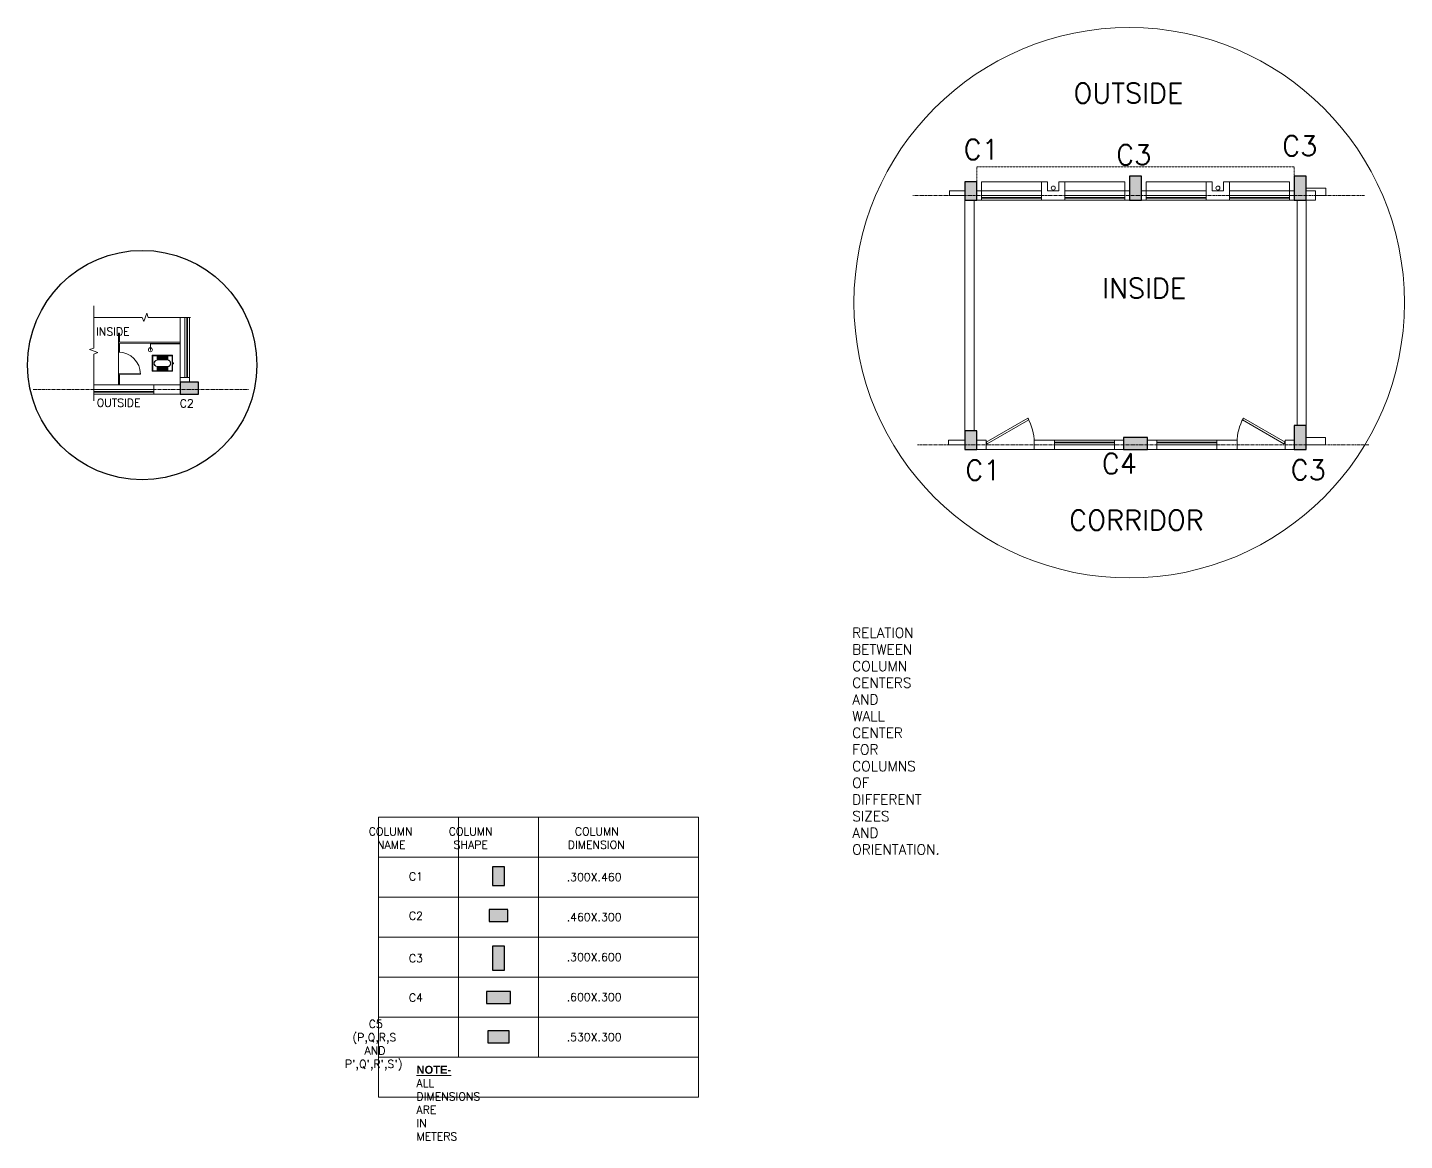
# Model space of a CAD drawing. Header units: inches. Extents: x 719368 to 6315912, y -2624014 to 446967.
# Drawn here: x 6070176 to 6104592, y -2573668 to -2545846 of the extents above; entities that cross this region are included whole.
import ezdxf
from ezdxf.lldxf.tags import DXFTag

# ---------------------------------------------------------------- set-up
doc = ezdxf.new("R2010")
doc.units = ezdxf.units.IN
doc.header["$LTSCALE"] = 20
doc.header["$MEASUREMENT"] = 0
doc.header["$PDMODE"] = 3
for name, pattern in [('CENTER', [2, 1.25, -0.25, 0.25, -0.25]), ('CENTER2', [1.125, 0.75, -0.125, 0.125, -0.125]), ('DASHED2', [0.375, 0.25, -0.125])]:
    doc.linetypes.add(name, pattern=pattern)
doc.layers.get('0').update_dxf_attribs({"color": 51, "lineweight": 30})
doc.layers.get('Defpoints').update_dxf_attribs({"lineweight": 25})
for name, color, linetype, lineweight in [('CLL LEV.', 252, 'Continuous', 18), ('COL HATCH', 254, 'Continuous', 5), ('COLUMN', 2, 'Continuous', 25), ('CUBICAL TOILET', 160, 'Continuous', 9), ('DIM', 7, 'Continuous', 13), ('DOOR', 43, 'Continuous', 13), ('ELEV.1', 7, 'Continuous', 20), ('FIXTURE', 15, 'DASHDOT', 9), ('GRID', 202, 'CENTER', 5), ('PROJ.', 30, 'DASHED2', 13), ('Text', 7, 'Continuous', 15), ('Ventilator', 6, 'DASHED', 20), ('WALL', 1, 'Continuous', 18), ('window', 71, 'Continuous', 18), ('Window-Wall', 7, 'Continuous', 20)]:
    doc.layers.add(name, color=color, linetype=linetype, lineweight=lineweight)
doc.styles.add('L120', font='simplex.shx', dxfattribs={"height": 1})
doc.styles.add('Tabrej', font='romans.shx')
tags = doc.linetypes.add('DASHDOT', pattern=[1, 0.5, -0.25, 0, -0.25]).pattern_tags.tags
tags[10:11] = [DXFTag(74, 4), DXFTag(75, 0), DXFTag(340, '0'), DXFTag(46, 1.0), DXFTag(50, 0.0), DXFTag(44, 0.0), DXFTag(45, 0.0)]
tags[8:9] = [DXFTag(74, 4), DXFTag(75, 0), DXFTag(340, '0'), DXFTag(46, 1.0), DXFTag(50, 0.0), DXFTag(44, 0.0), DXFTag(45, 0.0)]
tags[6:7] = [DXFTag(74, 4), DXFTag(75, 0), DXFTag(340, '0'), DXFTag(46, 1.0), DXFTag(50, 0.0), DXFTag(44, 0.0), DXFTag(45, 0.0)]
tags[4:5] = [DXFTag(74, 4), DXFTag(75, 0), DXFTag(340, '0'), DXFTag(46, 1.0), DXFTag(50, 0.0), DXFTag(44, 0.0), DXFTag(45, 0.0)]
tags = doc.linetypes.add('DASHED', pattern=[0.75, 0.5, -0.25]).pattern_tags.tags
tags[6:7] = [DXFTag(74, 4), DXFTag(75, 0), DXFTag(340, '0'), DXFTag(46, 1.0), DXFTag(50, 0.0), DXFTag(44, 0.0), DXFTag(45, 0.0)]
tags[4:5] = [DXFTag(74, 4), DXFTag(75, 0), DXFTag(340, '0'), DXFTag(46, 1.0), DXFTag(50, 0.0), DXFTag(44, 0.0), DXFTag(45, 0.0)]
doc.dimstyles.new('DIM', dxfattribs={"dimtxt": 0.8, "dimasz": 0.4, "dimexe": 0.18, "dimexo": 0.0625, "dimgap": 0.1, "dimtad": 0, "dimdec": 3, "dimzin": 0, "dimdsep": 46, "dimtxsty": 'Tabrej', "dimcen": 0, "dimclrd": 251, "dimclre": 256, "dimclrt": 7, "dimadec": 0, "dimazin": 0, "dimtfac": 1, "dimtdec": 3, "dimtofl": 0, "dimtmove": 0, "dimatfit": 3, "dimfxl": 0, "dimtolj": 1, "dimtzin": 0, "dimlwd": -1, "dimlwe": -1, "dimarcsym": 0})

# ---------------------------------------------------------------- blocks, each defined once
blk = doc.blocks.new('VENTILATOR')
at = {"layer": 'Ventilator', "ltscale": 0.02}
for p, q in [((-0.180000000000291, -1.5), (-0.180000000000291, 0)), ((-0.1649999999990541, 0), (-0.1649999999990541, -1.5))]:
    blk.add_line(p, q, dxfattribs=at)
at = {"layer": 'Window-Wall'}
for p, q in [((-0.2299999999995634, 0), (0, 0)), ((-0.2299999999995634, -1.5), (-0.2299999999995634, 0)), ((-0.1149999999997817, 0), (-0.1149999999997817, -1.5)), ((0, 0), (0, -1.5)), ((-0.2299999999995634, -1.5), (0, -1.5))]:
    blk.add_line(p, q, dxfattribs=at)
blk = doc.blocks.new('*U81')
for p, q in [((0, 0), (0, 5.999999999999999)), ((40, -1.474376176702208e-14), (40, 5.999999999999984))]:
    blk.add_line(p, q)
blk.add_lwpolyline([(0, 8.881784197001252e-16), (34.64101615137753, -20.00000000000001), (35.51601615137753, -18.48445554337724), (0.875, 1.515544456622766)], close=True)
blk.add_arc((0, 0), 40, 330.0000000000001, 359.9999999999999)
blk = doc.blocks.new('New Doors')
at = {"layer": 'DOOR'}
blk.add_line((0, 0.1799072477216317), (1.199381651477543, 0.1799072477216312), dxfattribs=at)
at = {"layer": 'DOOR', "xscale": 0.0299845412869386, "yscale": 0.0299845412869386, "zscale": 0.0299845412869386}
blk.add_blockref('*U81', (0, 0), dxfattribs=at)
blk = doc.blocks.new('1.5 M Window')
at = {"layer": 'CLL LEV.'}
for p, q in [((-0.2299999999995634, 0), (-0.4599999999991269, 0)), ((-0.4599999999991269, 0), (-0.4599999999991269, -1.5)), ((-0.4599999999991269, -1.5), (-0.2299999999995634, -1.5))]:
    blk.add_line(p, q, dxfattribs=at)
at = {"layer": 'window'}
for p, q in [((-0.0650000000005093, 0), (-0.0650000000005093, -1.5)), ((-0.0499999999992724, -1.5), (-0.0499999999992724, 0))]:
    blk.add_line(p, q, dxfattribs=at)
at = {"layer": 'Window-Wall'}
for p, q in [((0, 0), (-0.2299999999995634, 0)), ((-0.2299999999995634, 0), (-0.2299999999995634, -1.5)), ((-0.1149999999997817, 0), (-0.1149999999997817, -1.5)), ((0, -1.5), (0, 0)), ((-0.2299999999995634, -1.5), (0, -1.5))]:
    blk.add_line(p, q, dxfattribs=at)
blk = doc.blocks.new('New Shaft')
at = {"layer": 'FIXTURE'}
blk.add_circle((0.3274999999975989, -0.3024592772420078), 0.05, dxfattribs=at)
at = {"layer": 'WALL'}
for p, q in [((0.0349999999925785, 0), (0.6199999999971624, 0)), ((0.0349999999907595, -4.547e-13), (0.0349999999907595, -0.4599999999995817)), ((0.1849999999903957, -0.4600000000000364), (0.1849999999903957, -0.2300000000000182)), ((0.1849999999903957, -0.2299999999991655), (0.4699999999993452, -0.2299999999991087)), ((0.4699999999993452, -0.4599999999999796), (0.4699999999993452, -0.2299999999999613)), ((0.6199999999971624, -8.527e-13), (0.6199999999953434, -0.4600000000008322)), ((0.0349999999907595, -0.4599999999991269), (0.1849999999922147, -0.4599999999991269)), ((0.6199999999989814, -0.4599999999999796), (0.4699999999975262, -0.4599999999999796))]:
    blk.add_line(p, q, dxfattribs=at)
blk = doc.blocks.new('*D641')
at = {"layer": 'Defpoints', "color": 0}
for p in [(6102136.855564117, -2556090.494475365), (6102136.855564117, -2556275.494475842), (6102618.366569519, -2556090.494475365)]:
    blk.add_point(p, dxfattribs=at)
at = {"layer": 'DIM'}
for p, q in [((6102136.918064117, -2556090.494475365), (6102618.546569519, -2556090.494475365)), ((6102136.918064117, -2556275.494475842), (6102618.546569519, -2556275.494475842))]:
    blk.add_line(p, q, dxfattribs=at)
at = {"layer": 'DIM', "color": 251}
for p, q in [((6102618.366569519, -2556090.894475365), (6102618.366569519, -2556182.030189889)), ((6102618.366569519, -2556275.094475842), (6102618.366569519, -2556183.958761317))]:
    blk.add_line(p, q, dxfattribs=at)
for points in [[(6102618.299902853, -2556090.894475365), (6102618.433236185, -2556090.894475365), (6102618.366569519, -2556090.494475365)], [(6102618.299902853, -2556275.094475842), (6102618.433236185, -2556275.094475842), (6102618.366569519, -2556275.494475842)]]:
    blk.add_solid(points, dxfattribs=at)
at = {"layer": 'DIM', "color": 7, "insert": (6102618.36656952, -2556182.994475602), "char_height": 0.3, "attachment_point": 5, "rotation": 90, "style": 'Tabrej'}
blk.add_mtext('\\A1;185.000', dxfattribs=at)
blk = doc.blocks.new('*D642')
at = {"layer": 'Defpoints', "color": 0}
for p in [(6102136.855564117, -2549860.539834023), (6102366.855564117, -2550045.517154694), (6102622.753314972, -2549860.539834023)]:
    blk.add_point(p, dxfattribs=at)
at = {"layer": 'DIM'}
for p, q in [((6102136.918064117, -2549860.539834023), (6102622.933314972, -2549860.539834023)), ((6102366.918064117, -2550045.517154694), (6102622.933314972, -2550045.517154694))]:
    blk.add_line(p, q, dxfattribs=at)
at = {"layer": 'DIM', "color": 251}
for p, q in [((6102622.753314972, -2549860.939834022), (6102622.753314972, -2549952.064208644)), ((6102622.753314972, -2550045.117154694), (6102622.753314972, -2549953.992780072))]:
    blk.add_line(p, q, dxfattribs=at)
for points in [[(6102622.686648306, -2549860.939834022), (6102622.819981638, -2549860.939834022), (6102622.753314972, -2549860.539834023)], [(6102622.686648306, -2550045.117154694), (6102622.819981638, -2550045.117154694), (6102622.753314972, -2550045.517154694)]]:
    blk.add_solid(points, dxfattribs=at)
at = {"layer": 'DIM', "color": 7, "insert": (6102622.753314973, -2549953.028494357), "char_height": 0.3, "attachment_point": 5, "rotation": 90, "style": 'Tabrej'}
blk.add_mtext('\\A1;184.977', dxfattribs=at)
blk = doc.blocks.new('*D643')
at = {"layer": 'Defpoints', "color": 0}
for p in [(6093216.328198433, -2549930.539834023), (6093570.56946373, -2550045.517154694), (6093606.855619431, -2549930.539834023)]:
    blk.add_point(p, dxfattribs=at)
at = {"layer": 'DIM'}
for p, q in [((6093606.793119431, -2549930.539834023), (6093216.148198433, -2549930.539834023)), ((6093570.50696373, -2550045.517154694), (6093216.148198433, -2550045.517154694))]:
    blk.add_line(p, q, dxfattribs=at)
at = {"layer": 'DIM', "color": 251}
for p, q in [((6093216.328198433, -2549930.939834022), (6093216.328198433, -2549987.064208644)), ((6093216.328198433, -2550045.117154694), (6093216.328198433, -2549988.992780072))]:
    blk.add_line(p, q, dxfattribs=at)
for points in [[(6093216.261531767, -2549930.939834022), (6093216.394865099, -2549930.939834022), (6093216.328198433, -2549930.539834023)], [(6093216.261531767, -2550045.117154694), (6093216.394865099, -2550045.117154694), (6093216.328198433, -2550045.517154694)]]:
    blk.add_solid(points, dxfattribs=at)
at = {"layer": 'DIM', "color": 7, "insert": (6093216.328198434, -2549988.028494357), "char_height": 0.3, "attachment_point": 5, "rotation": 90, "style": 'Tabrej'}
blk.add_mtext('\\A1;114.977', dxfattribs=at)
blk = doc.blocks.new('*D644')
at = {"layer": 'Defpoints', "color": 0}
for p in [(6093199.510799408, -2556160.494475842), (6093606.855619431, -2556160.494475842), (6093606.855619431, -2556275.494475842)]:
    blk.add_point(p, dxfattribs=at)
at = {"layer": 'DIM'}
for p, q in [((6093606.793119431, -2556160.494475842), (6093199.330799408, -2556160.494475842)), ((6093606.793119431, -2556275.494475842), (6093199.330799408, -2556275.494475842))]:
    blk.add_line(p, q, dxfattribs=at)
at = {"layer": 'DIM', "color": 251}
for p, q in [((6093199.510799408, -2556160.894475841), (6093199.510799408, -2556217.030190127)), ((6093199.510799408, -2556275.094475842), (6093199.510799408, -2556218.958761556))]:
    blk.add_line(p, q, dxfattribs=at)
for points in [[(6093199.444132742, -2556160.894475841), (6093199.577466074, -2556160.894475841), (6093199.510799408, -2556160.494475842)], [(6093199.444132742, -2556275.094475842), (6093199.577466074, -2556275.094475842), (6093199.510799408, -2556275.494475842)]]:
    blk.add_solid(points, dxfattribs=at)
at = {"layer": 'DIM', "color": 7, "insert": (6093199.510799409, -2556217.994475841), "char_height": 0.3, "attachment_point": 5, "rotation": 90, "style": 'Tabrej'}
blk.add_mtext('\\A1;115.000', dxfattribs=at)
blk = doc.blocks.new('*D645')
at = {"layer": 'Defpoints', "color": 0}
for p in [(6098171.855620384, -2556240.494475842), (6098171.855620384, -2556240.494475842), (6098171.855620384, -2556275.494475842)]:
    blk.add_point(p, dxfattribs=at)
at = {"layer": 'DIM'}
for p, q in [((6098171.793120384, -2556240.494475842), (6098171.675620385, -2556240.494475842)), ((6098171.793120384, -2556275.494475842), (6098171.675620385, -2556275.494475842))]:
    blk.add_line(p, q, dxfattribs=at)
at = {"layer": 'DIM', "color": 251}
for p, q in [((6098171.855620384, -2556240.894475841), (6098171.855620384, -2556257.151618699)), ((6098171.855620384, -2556275.094475842), (6098171.855620384, -2556258.837332984))]:
    blk.add_line(p, q, dxfattribs=at)
for points in [[(6098171.788953718, -2556240.894475841), (6098171.922287051, -2556240.894475841), (6098171.855620384, -2556240.494475842)], [(6098171.788953718, -2556275.094475842), (6098171.922287051, -2556275.094475842), (6098171.855620384, -2556275.494475842)]]:
    blk.add_solid(points, dxfattribs=at)
at = {"layer": 'DIM', "color": 7, "insert": (6098171.855620385, -2556257.994475841), "char_height": 0.3, "attachment_point": 5, "rotation": 90, "style": 'Tabrej'}
blk.add_mtext('\\A1;35.000', dxfattribs=at)
blk = doc.blocks.new('RH 1200')
for p, q in [((20.99001483315031, 5.8e-15), (20.99001483315031, 43.30708656998708)), ((21.65354328499355, 5.7e-15), (21.65354328499355, 43.30708656998708)), ((-21.65354328499354, -1.42e-14), (21.65354328499355, 5.7e-15)), ((21.65354328499355, 5.7e-15), (20.99001483315031, 5.8e-15))]:
    blk.add_line(p, q)
at = {"extrusion": (0, 0, -1)}
blk.add_ellipse((21.65354328499355, -4.8e-15), major_axis=(-30.62273458707073, 30.62273458707073), ratio=1, start_param=5.497787143782136, end_param=7.068583470577033, dxfattribs=at)
blk = doc.blocks.new('GHH')
at = {"layer": 'DOOR', "ltscale": 20}
blk.add_line((3289.696763708554, -299.1032302481197), (3289.696763708553, -299.8532302479905), dxfattribs=at)
at = {"layer": 'DOOR', "ltscale": 20, "xscale": 0.015874999996413, "yscale": 0.015874999996413, "zscale": 0.015874999996413, "rotation": 270}
blk.add_blockref('RH 1200', (3289.696763708553, -299.4787042183248), dxfattribs=at)
blk = doc.blocks.new('RSA CL6')
for p, q in [((5.511882352941178, 3.476744422749675), (5.511882352941178, 7.283558823529574)), ((5.905588235294111, 3.467228920117236), (5.905588235294116, 7.283558823529574)), ((6.299294117647049, 3.457713417484797), (6.299294117647065, 7.283558823529574)), ((6.692999999999998, 3.448197914852357), (6.693000000000003, 7.283558823529574)), ((7.086705882352938, 3.438682412219918), (7.086705882352944, 7.283558823529574)), ((7.480411764705892, 3.429166909587479), (7.480411764705892, 7.283558823529574)), ((7.874117647058824, 3.419651406955154), (7.874117647058824, 7.283558823529574)), ((8.267823529411759, 3.410135904322714), (8.267823529411771, 7.283558823529574)), ((8.661529411764702, 3.400620401690275), (8.661529411764702, 7.283558823529574)), ((9.05523529411765, 3.391104899057837), (9.05523529411765, 7.283558823529574)), ((9.448941176470584, 3.381589396425397), (9.448941176470596, 7.283558823529574)), ((9.842647058823529, 3.372073893792958), (9.842647058823529, 7.283558823529574)), ((10.23635294117646, 3.362558391160632), (10.23635294117648, 7.283558823529574)), ((10.63005882352941, 3.353042888528193), (10.63005882352941, 7.283558823529574)), ((11.02376470588235, 3.343527385895754), (11.02376470588235, 7.283558823529574)), ((11.4174705882353, 3.334011883263315), (11.4174705882353, 7.283558823529574)), ((11.81117647058823, 3.324496380630876), (11.81117647058823, 7.283558823529574)), ((12.20488235294118, 3.314980877998436), (12.20488235294118, 7.283558823529574)), ((12.59858823529411, 3.305465375365997), (12.59858823529411, 7.283558823529574)), ((12.99229411764706, 3.295949872733672), (12.99229411764706, 7.283558823529574)), ((13.38600000000001, 3.286434370101233), (13.38600000000001, 7.283558823529574)), ((13.77970588235294, 3.276918867468793), (13.77970588235294, 7.283558823529574)), ((14.17341176470589, 3.267403364836354), (14.17341176470589, 7.283558823529574)), ((14.56711764705882, 3.257887862203915), (14.56711764705882, 7.283558823529574)), ((14.96082352941178, 3.248372359571476), (14.96082352941177, 7.283558823529574)), ((15.35452941176471, 3.238856856939037), (15.35452941176471, 7.283558823529574)), ((15.74823529411765, 3.229341354306712), (15.74823529411765, 7.283558823529574)), ((16.14194117647059, 3.219825851674272), (16.14194117647059, 7.283558823529574)), ((16.14194117647059, 7.283558823529574), (16.14194117647059, 3.219825851674272)), ((5.511882352941178, -7.283558823529347), (5.511882352941178, -3.465921803218407)), ((5.905588235294116, -7.283558823529347), (5.905588235294116, -3.454860212081598)), ((6.299294117647065, -7.283558823529347), (6.299294117647058, -3.443798620944676)), ((6.693000000000003, -7.283558823529347), (6.693000000000003, -3.432737029807867)), ((7.086705882352944, -7.283558823529347), (7.086705882352944, -3.421675438671059)), ((7.480411764705892, -7.283558823529347), (7.480411764705892, -3.410613847534136)), ((7.874117647058824, -7.283558823529347), (7.874117647058824, -3.399552256397328)), ((8.267823529411771, -7.283558823529347), (8.267823529411771, -3.388490665260519)), ((8.661529411764702, -7.283558823529347), (8.661529411764702, -3.377429074123596)), ((9.05523529411765, -7.283558823529347), (9.05523529411765, -3.366367482986788)), ((9.448941176470596, -7.283558823529347), (9.448941176470596, -3.35530589184998)), ((9.842647058823529, -7.283558823529347), (9.842647058823529, -3.344244300713057)), ((10.23635294117648, -7.283558823529347), (10.23635294117648, -3.333182709576249)), ((10.63005882352941, -7.283558823529347), (10.63005882352941, -3.32212111843944)), ((11.02376470588235, -7.283558823529347), (11.02376470588235, -3.311059527302518)), ((11.4174705882353, -7.283558823529347), (11.4174705882353, -3.299997936165709)), ((11.81117647058823, -7.283558823529347), (11.81117647058823, -3.288936345028901)), ((12.20488235294118, -7.283558823529347), (12.20488235294118, -3.277874753891978)), ((12.59858823529411, -7.283558823529347), (12.59858823529411, -3.26681316275517)), ((12.99229411764706, -7.283558823529347), (12.99229411764706, -3.255751571618362)), ((13.38600000000001, -7.283558823529347), (13.38600000000001, -3.244689980481439)), ((13.77970588235294, -7.283558823529347), (13.77970588235294, -3.23362838934463)), ((14.17341176470589, -7.283558823529347), (14.17341176470589, -3.222566798207822)), ((14.56711764705882, -7.283558823529347), (14.56711764705882, -3.211505207070899)), ((14.96082352941177, -7.283558823529347), (14.96082352941177, -3.200443615934091)), ((15.35452941176471, -7.283558823529347), (15.35452941176471, -3.189382024797282)), ((15.74823529411765, -7.283558823529347), (15.74823529411765, -3.17832043366036)), ((16.14194117647059, -3.167258842523551), (16.14194117647059, -7.283558823529347)), ((16.14194117647059, -7.283558823529347), (16.14194117647059, -3.167258842523551))]:
    blk.add_line(p, q)
blk.add_lwpolyline([(0.7874117647058867, -0.5905588235293635), (0, -0.5905588235293635), (0, 0.5905588235294772), (0.7874117647058867, 0.5905588235294772)])
for points in [[(0.7874117647058867, 7.874117647058937), (20.86641176470589, 7.874117647058937), (20.86641176470589, -7.87411764705871), (0.7874117647058867, -7.87411764705871)], [(1.377970588235292, 7.283558823529461), (20.27585294117647, 7.283558823529461), (20.27585294117647, -7.283558823529347), (1.377970588235292, -7.283558823529347)]]:
    blk.add_lwpolyline(points, close=True)
for points in [[(5.511846592198154, 3.477109759705399), (16.1380880070731, 3.220283451823661, -0.8999825525545267), (16.13814938952379, -3.167725278375769), (5.536744291724887, -3.471908824004458, -0.7993920029036632)], [(5.532194062534933, 3.279343079761929), (16.12520557913761, 3.023319907415384, -0.8976893033926607), (16.12482816491277, -2.970809028348412), (5.555928790663572, -3.274059895134087, -0.793494440757531), (5.532194062534933, 3.279343079761929)]]:
    blk.add_lwpolyline(points, format="xyb", close=True)
blk = doc.blocks.new('*D585')
at = {"layer": 'Defpoints', "color": 0}
for p in [(6074451.585494041, -2554858.289277554), (6074451.585494041, -2554858.289277554), (6074451.585494041, -2554893.277405262)]:
    blk.add_point(p, dxfattribs=at)
at = {"layer": 'DIM'}
for p, q in [((6074451.522994041, -2554858.289277554), (6074451.405494042, -2554858.289277554)), ((6074451.522994041, -2554893.277405262), (6074451.405494042, -2554893.277405262))]:
    blk.add_line(p, q, dxfattribs=at)
at = {"layer": 'DIM', "color": 251}
for p, q in [((6074451.585494041, -2554858.689277553), (6074451.585494041, -2554874.940484265)), ((6074451.585494041, -2554892.877405262), (6074451.585494041, -2554876.626198551))]:
    blk.add_line(p, q, dxfattribs=at)
for points in [[(6074451.518827375, -2554858.689277553), (6074451.652160708, -2554858.689277553), (6074451.585494041, -2554858.289277554)], [(6074451.518827375, -2554892.877405262), (6074451.652160708, -2554892.877405262), (6074451.585494041, -2554893.277405262)]]:
    blk.add_solid(points, dxfattribs=at)
at = {"layer": 'DIM', "color": 7, "insert": (6074451.585494042, -2554875.783341407), "char_height": 0.3, "attachment_point": 5, "rotation": 90, "style": 'Tabrej'}
blk.add_mtext('\\A1;34.988', dxfattribs=at)

msp = doc.modelspace()

# ---------------------------------------------------------------- hatches: boundary and pattern name
at = {"layer": 'COL HATCH', "linetype": 'CENTER2'}
h = msp.add_hatch(color=3, dxfattribs=at)
h.dxf.hatch_style = 1
h.paths.add_polyline_path([(6093906.855620384, -2549700.539834023), (6093606.855619431, -2549700.539834023), (6093606.855619431, -2550160.539834023), (6093906.855620384, -2550160.539834023)])
at = {"layer": 'COL HATCH'}
h = msp.add_hatch(color=3, dxfattribs=at)
h.dxf.hatch_style = 1
h.paths.add_polyline_path([(6098021.855565071, -2549560.539834023), (6097721.855564117, -2549560.539834023), (6097721.855564117, -2550160.539834023), (6098021.855565071, -2550160.539834023)])
h = msp.add_hatch(color=3, dxfattribs=at)
h.dxf.hatch_style = 1
h.paths.add_polyline_path([(6102136.855564117, -2549560.539834023), (6101836.855564117, -2549560.539834023), (6101836.855564117, -2550160.539834023), (6102136.855564117, -2550160.539834023)])
at = {"layer": 'COL HATCH', "linetype": 'CENTER2'}
h = msp.add_hatch(color=3, dxfattribs=at)
h.dxf.hatch_style = 1
h.paths.add_polyline_path([(6073991.585494041, -2554708.289277554), (6073991.585494041, -2555008.289277554), (6074451.585494041, -2555008.289277554), (6074451.585494041, -2554708.289277554)])
h = msp.add_hatch(color=3, dxfattribs=at)
h.dxf.hatch_style = 1
h.paths.add_polyline_path([(6093906.855620384, -2555930.494475842), (6093606.855619431, -2555930.494475842), (6093606.855619431, -2556390.494475842), (6093906.855620384, -2556390.494475842)])
at = {"layer": 'COL HATCH'}
h = msp.add_hatch(color=3, dxfattribs=at)
h.dxf.hatch_style = 1
h.paths.add_polyline_path([(6102136.855564117, -2555790.494475842), (6101836.855564117, -2555790.494475842), (6101836.855564117, -2556390.494475842), (6102136.855564117, -2556390.494475842)])
h = msp.add_hatch(color=3, dxfattribs=at)
h.dxf.hatch_style = 1
h.paths.add_polyline_path([(6098171.855620384, -2556390.494475842), (6098171.855620384, -2556090.494475365), (6097571.855619431, -2556090.494475365), (6097571.855619431, -2556390.494475842)])
at = {"layer": 'COL HATCH', "linetype": 'CENTER2'}
h = msp.add_hatch(color=3, dxfattribs=at)
h.dxf.hatch_style = 1
h.paths.add_polyline_path([(6082097.366950035, -2566831.418055534), (6081797.366950989, -2566831.418055534), (6081797.366950989, -2567291.418055534), (6082097.366950035, -2567291.418055534)])
h = msp.add_hatch(color=3, dxfattribs=at)
h.dxf.hatch_style = 1
h.paths.add_polyline_path([(6082177.366950035, -2568190.576874256), (6082177.366950035, -2567890.576874256), (6081717.366950035, -2567890.576874256), (6081717.366950035, -2568190.576874256)])
at = {"layer": 'COL HATCH'}
h = msp.add_hatch(color=3, dxfattribs=at)
h.dxf.hatch_style = 1
h.paths.add_polyline_path([(6082097.366950035, -2568807.549747467), (6081797.366950989, -2568807.549747467), (6081797.366950989, -2569407.549747467), (6082097.366950035, -2569407.549747467)])
h = msp.add_hatch(color=3, dxfattribs=at)
h.dxf.hatch_style = 1
h.paths.add_polyline_path([(6082247.366950989, -2570241.919741631), (6082247.366950989, -2569941.919741631), (6081647.366950035, -2569941.919741631), (6081647.366950035, -2570241.919741631)])
h = msp.add_hatch(color=3, dxfattribs=at)
h.dxf.hatch_style = 1
h.paths.add_polyline_path([(6082212.366950989, -2571230.492651463), (6082212.366950989, -2570930.492650986), (6081682.366950035, -2570930.492650986), (6081682.366950035, -2571230.492651463)])

# ---------------------------------------------------------------- linework, layer by layer
msp.add_circle((6073042.771224976, -2554283.000303745), 2866.305778335573)
at = {"layer": 'COLUMN'}
for p, q in [((6097721.855564117, -2549560.539834023), (6097721.855564117, -2550160.539834023)), ((6098021.855565071, -2549560.539834023), (6097721.855564117, -2549560.539834023)), ((6098021.855565071, -2550160.539834023), (6098021.855565071, -2549560.539834023)), ((6101836.855564117, -2549560.539834023), (6101836.855564117, -2550160.539834023)), ((6102136.855564117, -2549560.539834023), (6101836.855564117, -2549560.539834023)), ((6102136.855564117, -2550160.539834023), (6102136.855564117, -2549560.539834023)), ((6097721.855564117, -2550160.539834023), (6098021.855565071, -2550160.539834023)), ((6101836.855564117, -2550160.539834023), (6102136.855564117, -2550160.539834023)), ((6101836.855564117, -2555790.494475842), (6101836.855564117, -2556390.494475842)), ((6102136.855564117, -2555790.494475842), (6101836.855564117, -2555790.494475842)), ((6102136.855564117, -2556390.494475842), (6102136.855564117, -2555790.494475842)), ((6098171.855620384, -2556090.494475365), (6097571.855619431, -2556090.494475365)), ((6097571.855619431, -2556090.494475365), (6097571.855619431, -2556390.494475842)), ((6098171.855620384, -2556390.494475842), (6098171.855620384, -2556090.494475365)), ((6097571.855619431, -2556390.494475842), (6098171.855620384, -2556390.494475842)), ((6101836.855564117, -2556390.494475842), (6102136.855564117, -2556390.494475842)), ((6081797.366950989, -2568807.549747467), (6081797.366950989, -2569407.549747467)), ((6082097.366950035, -2568807.549747467), (6081797.366950989, -2568807.549747467)), ((6082097.366950035, -2569407.549747467), (6082097.366950035, -2568807.549747467)), ((6081797.366950989, -2569407.549747467), (6082097.366950035, -2569407.549747467)), ((6082247.366950989, -2569941.919741631), (6081647.366950035, -2569941.919741631)), ((6081647.366950035, -2569941.919741631), (6081647.366950035, -2570241.919741631)), ((6082247.366950989, -2570241.919741631), (6082247.366950989, -2569941.919741631)), ((6081647.366950035, -2570241.919741631), (6082247.366950989, -2570241.919741631)), ((6082212.366950989, -2570930.492650986), (6081682.366950035, -2570930.492650986)), ((6081682.366950035, -2570930.492650986), (6081682.366950035, -2571230.492651463)), ((6082212.366950989, -2571230.492651463), (6082212.366950989, -2570930.492650986)), ((6081682.366950035, -2571230.492651463), (6082212.366950989, -2571230.492651463))]:
    msp.add_line(p, q, dxfattribs=at)
at = {"layer": 'COLUMN', "linetype": 'CENTER2'}
for points in [[(6093906.855620384, -2549700.539834023), (6093606.855619431, -2549700.539834023), (6093606.855619431, -2550160.539834023), (6093906.855620384, -2550160.539834023), (6093906.855620384, -2549700.539834023)], [(6073991.585494041, -2554708.289277554), (6073991.585494041, -2555008.289277554), (6074451.585494041, -2555008.289277554), (6074451.585494041, -2554708.289277554), (6073991.585494041, -2554708.289277554)], [(6093906.855620384, -2555930.494475842), (6093606.855619431, -2555930.494475842), (6093606.855619431, -2556390.494475842), (6093906.855620384, -2556390.494475842), (6093906.855620384, -2555930.494475842)], [(6082097.366950035, -2566831.418055534), (6081797.366950989, -2566831.418055534), (6081797.366950989, -2567291.418055534), (6082097.366950035, -2567291.418055534), (6082097.366950035, -2566831.418055534)], [(6082177.366950035, -2568190.576874256), (6082177.366950035, -2567890.576874256), (6081717.366950035, -2567890.576874256), (6081717.366950035, -2568190.576874256), (6082177.366950035, -2568190.576874256)]]:
    msp.add_lwpolyline(points, dxfattribs=at)
at = {"layer": 'CUBICAL TOILET'}
for p, q in [((6072477.419729233, -2553489.602878094), (6072447.419735909, -2553489.622316837)), ((6072447.562749863, -2553710.332130432), (6072447.419735909, -2553489.622316837)), ((6072477.562743187, -2553710.312690735), (6072477.419729233, -2553489.602878094)), ((6072447.71804142, -2553949.989447117), (6072447.562749863, -2553710.332130432)), ((6072447.71804142, -2553949.989447117), (6072477.718035698, -2553949.97000742)), ((6072477.562743187, -2553710.312690735), (6073997.56242466, -2553709.327768803)), ((6072477.582182884, -2553740.312684536), (6073997.581863403, -2553739.327762604)), ((6072477.718035698, -2553949.97000742), (6072477.582182884, -2553740.312684536)), ((6072478.080694199, -2554532.252610207), (6072448.080700874, -2554532.272049904)), ((6072448.246394157, -2554787.981855392), (6072448.080700874, -2554532.272049904)), ((6072478.246387482, -2554787.962416172), (6072478.080694199, -2554532.252610207))]:
    msp.add_line(p, q, dxfattribs=at)
at = {"layer": 'DIM', "linetype": 'Continuous'}
for points in [[(6071831.635375977, -2555176.121156216), (6071831.635375977, -2554010.035113811), (6071934.665779114, -2553972.535113811), (6071728.604971886, -2553897.535113335), (6071831.635375977, -2553860.035113335), (6071831.635375977, -2552804.760213375)], [(6071831.635375977, -2553093.289221764), (6073042.458393097, -2553093.289221764), (6073079.958393097, -2553196.319624901), (6073154.958393097, -2552990.25881815), (6073192.458393097, -2553093.289221764), (6074247.73329258, -2553093.289221764)]]:
    msp.add_lwpolyline(points, dxfattribs=at)
at = {"layer": 'ELEV.1'}
msp.add_circle((6097711.846813202, -2552725.719650745), 6880.13973757279, dxfattribs=at)
at = {"layer": 'FIXTURE', "ltscale": 0.05}
for p in [(6073997.589915276, -2553751.753314018), (6073247.697497368, -2553918.080717564)]:
    msp.add_line(p, (6073247.590037346, -2553752.239295483), dxfattribs=at)
msp.add_circle((6073247.687232971, -2553902.239264011), 49.99999999999999, dxfattribs=at)
at = {"layer": 'GRID', "ltscale": 3}
for p, q in [((6103590.053850174, -2550045.517154694), (6092303.718838692, -2550045.517154694)), ((6070314.50058651, -2554893.277405262), (6075700.713302612, -2554893.277405262)), ((6103705.053850174, -2556275.494475842), (6092418.718838692, -2556275.494475842))]:
    msp.add_line(p, q, dxfattribs=at)
at = {"layer": 'PROJ.'}
for p, q in [((6093906.855620384, -2549930.51715517), (6093906.855620384, -2549330.517154694)), ((6093906.855620384, -2549330.517154694), (6101836.855620384, -2549330.517154694)), ((6101836.855564117, -2549930.539834023), (6101836.855620384, -2549330.517154694))]:
    msp.add_line(p, q, dxfattribs=at)
at = {"layer": 'Text'}
for p, q in [((6078947.366950035, -2565583.683747768), (6078947.366950035, -2572583.683747768)), ((6078947.366950035, -2565583.683747768), (6086947.366950035, -2565583.683747768)), ((6080947.366950035, -2565583.683747768), (6080947.366950035, -2571583.683747768)), ((6082947.366950035, -2565583.683747768), (6082947.366950035, -2571583.683747768)), ((6086947.366950035, -2565583.683747768), (6086947.366950035, -2572583.683747768)), ((6078947.366950035, -2566583.683747768), (6086947.366950035, -2566583.683747768)), ((6078947.366950035, -2567583.683747768), (6086947.366950035, -2567583.683747768)), ((6078947.366950035, -2568583.683747768), (6086947.366950035, -2568583.683747768)), ((6078947.366950035, -2569583.683747768), (6086947.366950035, -2569583.683747768)), ((6078947.366950035, -2570583.683747768), (6086947.366950035, -2570583.683747768)), ((6078947.366950035, -2571583.683747768), (6086947.366950035, -2571583.683747768)), ((6078947.366950035, -2572583.683747768), (6086947.366950035, -2572583.683747768))]:
    msp.add_line(p, q, dxfattribs=at)
msp.add_lwpolyline([(6078947.366950035, -2572583.683747768), (6078947.366950035, -2565583.683747768), (6086947.366950035, -2565583.683747768), (6086947.366950035, -2572583.683747768)], dxfattribs=at)
at = {"layer": 'WALL'}
for p, q in [((6093606.855619431, -2550160.539834023), (6093606.855619431, -2555930.494475842)), ((6093836.855620384, -2550160.539834023), (6093836.855620384, -2555930.494475842)), ((6101906.855564117, -2555790.494475842), (6101906.855564117, -2550160.494475842)), ((6102136.855564117, -2555790.494475842), (6102136.855564117, -2550160.494475842))]:
    msp.add_line(p, q, dxfattribs=at)
for points in [[(6094021.855619431, -2549930.51715517), (6094021.855619431, -2550160.51715517), (6093906.855620384, -2550160.51715517), (6093906.855620384, -2549930.51715517), (6094021.855619431, -2549930.51715517)], [(6094021.855619431, -2549930.539834023), (6094021.855619431, -2550160.539834023), (6093906.855619431, -2550160.539834023), (6093906.855619431, -2549930.539834023), (6094021.855619431, -2549930.539834023)], [(6097721.855564117, -2549930.539834023), (6097721.855564117, -2550160.539834023), (6097606.855565071, -2550160.539834023), (6097606.855565071, -2549930.539834023), (6097721.855564117, -2549930.539834023)], [(6098136.855619431, -2549930.539834023), (6098136.855619431, -2550160.539834023), (6098021.855619431, -2550160.539834023), (6098021.855619431, -2549930.539834023), (6098136.855619431, -2549930.539834023)], [(6101836.855620384, -2549930.539834023), (6101836.855620384, -2550160.539834023), (6101721.855619431, -2550160.539834023), (6101721.855619431, -2549930.539834023), (6101836.855620384, -2549930.539834023)], [(6102136.855564117, -2550160.494475842), (6102136.855564117, -2549930.494475842), (6102366.855564117, -2549930.494475842), (6102366.855564117, -2550160.494475842), (6102136.855564117, -2550160.494475842)], [(6074221.585493088, -2554593.289221764), (6073991.585494041, -2554593.289221764), (6073991.585494041, -2554708.289221764), (6074221.585493088, -2554708.289221764), (6074221.585493088, -2554593.289221764)], [(6073331.635375977, -2554778.265533447), (6073331.635375977, -2555008.289277554), (6073991.585494041, -2555008.289277554), (6073991.585494041, -2554778.289277554), (6073331.635375977, -2554778.265533447)], [(6093906.855620384, -2556390.494475842), (6093906.855620384, -2556160.494475842), (6094136.855619431, -2556160.494475842), (6094136.855619431, -2556390.494475842), (6093906.855620384, -2556390.494475842)], [(6097341.855620384, -2556390.494475842), (6097341.855620384, -2556160.494475842), (6097571.855619431, -2556160.494475842), (6097571.855619431, -2556390.494475842), (6097341.855620384, -2556390.494475842)], [(6098401.855619431, -2556390.494475842), (6098401.855619431, -2556160.494475842), (6098171.855620384, -2556160.494475842), (6098171.855620384, -2556390.494475842), (6098401.855619431, -2556390.494475842)], [(6101836.855620384, -2556390.494475842), (6101836.855620384, -2556160.494475842), (6101606.855619431, -2556160.494475842), (6101606.855619431, -2556390.494475842), (6101836.855620384, -2556390.494475842)]]:
    msp.add_lwpolyline(points, dxfattribs=at)
for points in [[(6095336.237271309, -2556390.688868523), (6095336.237271309, -2556160.494475842), (6095841.855620384, -2556160.494475842), (6095841.855620384, -2556390.688868523)], [(6100407.473968506, -2556390.688868523), (6100407.473968506, -2556160.494475842), (6099901.855619431, -2556160.494475842), (6099901.855619431, -2556390.688868523)]]:
    msp.add_lwpolyline(points, close=True, dxfattribs=at)

# ---------------------------------------------------------------- block references
at = {"layer": 'DOOR', "xscale": 800.0000000848803, "yscale": 800.0000004768372, "zscale": 800.0000001374484, "rotation": 0.03572769733153064}
msp.add_blockref('GHH', (3440541.598355293, -2316290.80847311), dxfattribs=at)
at = {"layer": 'FIXTURE', "extrusion": (0, 0, -1), "xscale": -25.40000018249378, "yscale": 25.40000009536743, "zscale": -25.39999999589984, "rotation": 179.9628738859534}
msp.add_blockref('RSA CL6', (-6073822.909446716, -2554239.441051006), dxfattribs=at)
at = {"layer": 'WALL', "yscale": 1000, "zscale": 1000}
for name, p, xscale, rotation in [('New Shaft', (6096141.855619431, -2550160.539834023), 1000, 180), ('New Shaft', (6100256.855620384, -2550160.539834023), 1000, 180), ('VENTILATOR', (6073991.585494041, -2554593.289221764), 1000, 180), ('VENTILATOR', (6071831.635375977, -2554778.265533447), 1000, 90), ('New Doors', (6094136.855619431, -2556210.781620502), -1000, 180), ('New Doors', (6101606.855619431, -2556210.781620502), 1000, 180), ('VENTILATOR', (6095841.855620384, -2556390.494475842), -1000, 90), ('VENTILATOR', (6099901.855619431, -2556390.494475842), 1000, 270)]:
    msp.add_blockref(name, p, dxfattribs=dict(at, xscale=xscale, rotation=rotation))
at = {"layer": 'Window-Wall', "xscale": 1000, "yscale": 1000, "zscale": 1000, "rotation": 270}
for p in [(6095521.855619431, -2550160.539834023), (6097606.855619431, -2550160.539834023), (6099636.855619431, -2550160.539834023), (6101721.855619431, -2550160.539834023)]:
    msp.add_blockref('1.5 M Window', p, dxfattribs=at)

# ---------------------------------------------------------------- texts
at = {"layer": 'Text', "lineweight": 30, "char_height": 500, "attachment_point": 1, "style": 'L120'}
for s, insert, width in [('OUTSIDE', (6096318.66398716, -2547236.936524868), 2939.058216754347), ('INSIDE', (6097033.338759422, -2552110.607176304), 1957.909417905284), ('CORRIDOR', (6096210.145132065, -2557910.84827137), 4057.715334451132)]:
    msp.add_mtext(s, dxfattribs=dict(at, insert=insert, width=width))
for s, width, insert in [('C1', 0.4105855531470297, (6093572.546536446, -2548644.418905735)), ('C3', 0.3963170852584881, (6097386.95591259, -2548776.09919405)), ('C3', 0.3963170852584881, (6101535.995492935, -2548553.583240509)), ('C1', 0.4105855531470297, (6093616.778786659, -2556661.432749748)), ('C4', 0.3963170852584881, (6097027.395139694, -2556497.851818085)), ('C3', 0.3963170852584881, (6101749.782394409, -2556655.492589951))]:
    msp.add_mtext_dynamic_manual_height_columns(s, width=width, gutter_width=23.99999999999999, heights=[0], dxfattribs=dict(at, insert=insert))
at = {"layer": 'Text', "attachment_point": 1, "style": 'Tabrej'}
for s, width, insert, char_height in [('INSIDE', 0.3359861036869916, (6071888.257056236, -2553347.346087456), 200), ('OUTSIDE', 0.7239818799280329, (6071903.724449158, -2555125.495272636), 200), ('C2', 0.4105855531470297, (6073980.194663048, -2555142.190148354), 200), ('RELATION BETWEEN COLUMN CENTERS AND  WALL CENTER FOR COLUMNS OF DIFFERENT SIZES AND ORIENTATION.', 7.149749513669121, (6090790.498842239, -2560851.373461723), 250), ('\\pi-575.57;COLUMN \\P\\pi-366.04;NAME', 1.248809556500419, (6079277.744319916, -2565841.206348419), 200), ('\\pi-575.57;COLUMN \\P\\pi-451.76;SHAPE', 1.248809556500419, (6081277.744319916, -2565841.206348419), 200), ('\\pi-575.57;COLUMN \\P\\pi-751.76;DIMENSION', 1.248809556500419, (6084431.625743866, -2565841.206348419), 200), ('C1', 0.8964707522018216, (6079709.136900902, -2566967.270530224), 200), ('\\pi-727.95;.300X.460', 1.248809556500419, (6084380.485523224, -2566983.039453983), 200), ('C2', 0.8964707522018216, (6079709.136900902, -2567950.666766167), 200), ('\\pi-727.95;.460X.300', 1.248809556500419, (6084380.485523224, -2567983.039453983), 200), ('C3', 0.8964707522018216, (6079709.136900902, -2569013.174516678), 200), ('\\pi-727.95;.300X.600', 1.248809556500419, (6084380.485523224, -2568983.039453983), 200), ('C4', 0.8964707522018216, (6079709.136900902, -2569997.586807728), 200), ('\\pi-727.95;.600X.300', 1.248809556500419, (6084380.485523224, -2569983.039453983), 200), ("\\pi-165.59;C5\\P\\pi-575.11;(P,Q,R,S \\P\\pi-270.35;AND \\P\\pi-760.82;P',Q',R',S')", 2.160826854339575, (6078870.459305763, -2570655.994412422), 200), ('\\pi-727.95;.530X.300', 1.248809556500419, (6084380.485523224, -2570983.039453983), 200), ('{\\fArial|b1|i0|c0|p34;\\LNOTE- \\P}ALL DIMENSIONS ARE IN   METERS', 4.945695704325772, (6079898.182557106, -2571800.942949295), 200)]:
    msp.add_mtext_dynamic_manual_height_columns(s, width=width, gutter_width=23.99999999999999, heights=[0], dxfattribs=dict(at, insert=insert, char_height=char_height))

# ---------------------------------------------------------------- dimensions: what is measured, and where the dimension line sits
at = {"layer": 'DIM'}
for base, p1, p2, picture, middle in [((6093216.328198433, -2549930.539834023), (6093570.56946373, -2550045.517154694), (6093606.855619431, -2549930.539834023), '*D643', (6093216.328198434, -2549988.028494357)), ((6102622.753314972, -2549860.539834023), (6102366.855564117, -2550045.517154694), (6102136.855564117, -2549860.539834023), '*D642', (6102622.753314973, -2549953.028494357)), ((6074451.585494041, -2554858.289277554), (6074451.585494041, -2554893.277405262), (6074451.585494041, -2554858.289277554), '*D585', (6074451.585494042, -2554875.783341407)), ((6093199.510799408, -2556160.494475842), (6093606.855619431, -2556275.494475842), (6093606.855619431, -2556160.494475842), '*D644', (6093199.510799409, -2556217.994475841)), ((6098171.855620384, -2556240.494475842), (6098171.855620384, -2556275.494475842), (6098171.855620384, -2556240.494475842), '*D645', (6098171.855620385, -2556257.994475841)), ((6102618.366569519, -2556090.494475365), (6102136.855564117, -2556275.494475842), (6102136.855564117, -2556090.494475365), '*D641', (6102618.36656952, -2556182.994475602))]:
    dim = msp.add_linear_dim(base=base, p1=p1, p2=p2, angle=90, dimstyle='DIM', override={"dimtxt": 0.3, "dimarcsym": 1}, dxfattribs=at)
    dim.commit()
    dim.dimension.update_dxf_attribs({"geometry": picture, "text_midpoint": middle})

doc.saveas('drawing.dxf')
